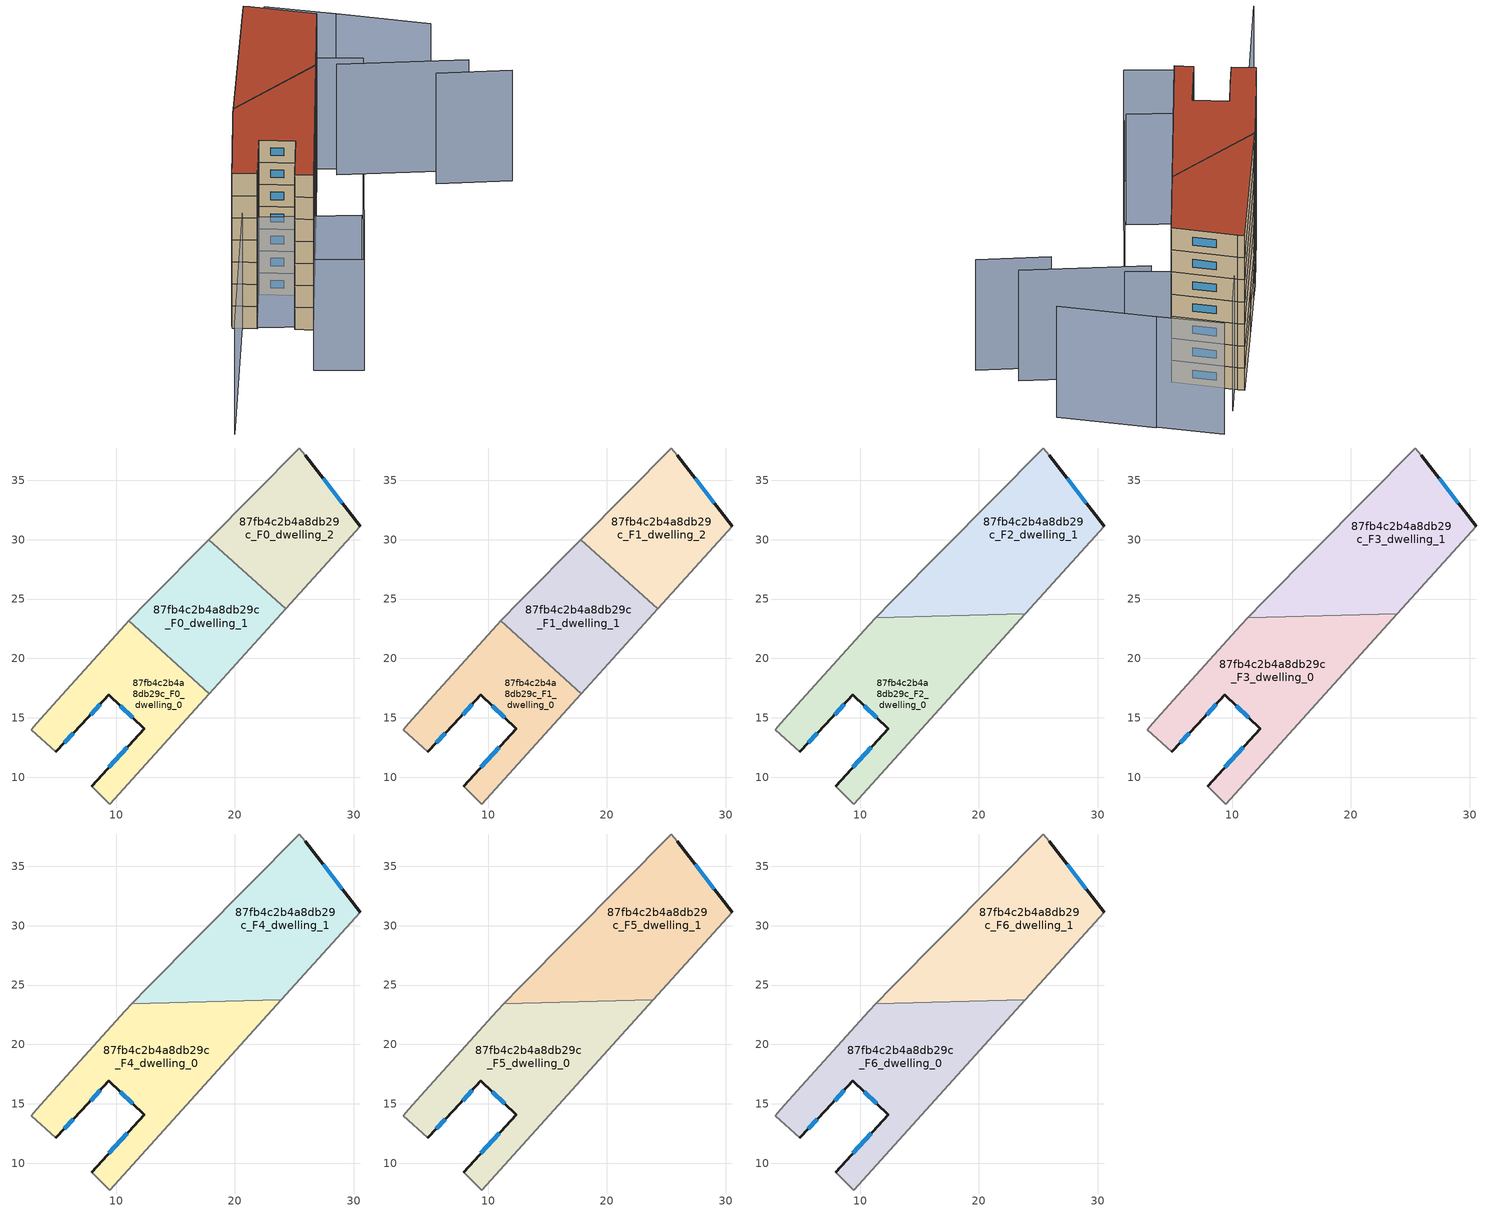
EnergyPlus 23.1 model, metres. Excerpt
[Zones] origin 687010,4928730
87fb4c2b4a8db29c_F0_dwelling_0
 floor ground (EU_floor_Construction): 17.85,17.04 9.47,7.75 7.95,9.25 12.38,14.08 9.41,16.96 7.12,14.45 4.93,12.14 2.88,14.01 3.32,14.55 5.07,16.5 10.77,22.84 11.07,23.16 z0
 wall outside (EU_wall_Construction): 4.93,12.14 7.12,14.45 9.41,16.96 12.38,14.08 7.95,9.25 z0:3
 wall adiabatic (EU_wall_Construction): 11.07,23.16 10.77,22.84 5.07,16.5 3.32,14.55 2.88,14.01 4.93,12.14 / 7.95,9.25 9.47,7.75 17.85,17.04 z0:3
 wall to 87fb4c2b4a8db29c_F0_dwelling_1 (EU_wall_Construction): 17.85,17.04 11.07,23.16 z0:3
 window (EU_Window_Construction): 7.86,15.26 8.66,16.15 / 5.64,12.89 6.4,13.7 / 10.94,12.51 9.39,10.83 / 10.37,16.03 11.41,15.02 z0.98:2.02
87fb4c2b4a8db29c_F0_dwelling_1
 floor ground (EU_floor_Construction): 24.29,24.18 17.85,17.04 11.07,23.16 12.73,24.84 17.82,30.02 z0
 wall adiabatic (EU_wall_Construction): 17.85,17.04 24.29,24.18 / 17.82,30.02 12.73,24.84 11.07,23.16 z0:3
 wall to 87fb4c2b4a8db29c_F0_dwelling_2 (EU_wall_Construction): 24.29,24.18 17.82,30.02 z0:3
87fb4c2b4a8db29c_F0_dwelling_2
 floor ground (EU_floor_Construction): 25.94,37.12 30.55,31.12 24.29,24.18 17.82,30.02 25.42,37.72 z0
 wall outside (EU_wall_Construction): 30.55,31.12 25.94,37.12 z0:3
 wall adiabatic (EU_wall_Construction): 24.29,24.18 30.55,31.12 / 25.94,37.12 25.42,37.72 17.82,30.02 z0:3
 window (EU_Window_Construction): 29.05,33.08 27.44,35.17 z0.98:2.02
87fb4c2b4a8db29c_F1_dwelling_0
 floor to 87fb4c2b4a8db29c_F0_dwelling_0 (EU_floor_Construction): 17.85,17.04 9.47,7.75 7.95,9.25 12.38,14.08 9.41,16.96 7.12,14.45 4.93,12.14 2.88,14.01 3.32,14.55 5.07,16.5 10.77,22.84 11.07,23.16 z3
 wall outside (EU_wall_Construction): 4.93,12.14 7.12,14.45 9.41,16.96 12.38,14.08 7.95,9.25 z3:6
 wall adiabatic (EU_wall_Construction): 11.07,23.16 10.77,22.84 5.07,16.5 3.32,14.55 2.88,14.01 4.93,12.14 / 7.95,9.25 9.47,7.75 17.85,17.04 z3:6
 wall to 87fb4c2b4a8db29c_F1_dwelling_1 (EU_wall_Construction): 17.85,17.04 11.07,23.16 z3:6
 window (EU_Window_Construction): 7.86,15.26 8.66,16.15 / 5.64,12.89 6.4,13.7 / 10.94,12.51 9.39,10.83 / 10.37,16.03 11.41,15.02 z3.98:5.02
87fb4c2b4a8db29c_F1_dwelling_1
 floor to 87fb4c2b4a8db29c_F0_dwelling_1 (EU_floor_Construction): 24.29,24.18 17.85,17.04 11.07,23.16 12.73,24.84 17.82,30.02 z3
 wall adiabatic (EU_wall_Construction): 17.85,17.04 24.29,24.18 / 17.82,30.02 12.73,24.84 11.07,23.16 z3:6
 wall to 87fb4c2b4a8db29c_F1_dwelling_2 (EU_wall_Construction): 24.29,24.18 17.82,30.02 z3:6
87fb4c2b4a8db29c_F1_dwelling_2
 floor to 87fb4c2b4a8db29c_F0_dwelling_2 (EU_floor_Construction): 25.94,37.12 30.55,31.12 24.29,24.18 17.82,30.02 25.42,37.72 z3
 wall outside (EU_wall_Construction): 30.55,31.12 25.94,37.12 z3:6
 wall adiabatic (EU_wall_Construction): 24.29,24.18 30.55,31.12 / 25.94,37.12 25.42,37.72 17.82,30.02 z3:6
 window (EU_Window_Construction): 29.05,33.08 27.44,35.17 z3.98:5.02
87fb4c2b4a8db29c_F2_dwelling_0
 floor to 87fb4c2b4a8db29c_F1_dwelling_0 (EU_floor_Construction): 17.85,17.04 9.47,7.75 7.95,9.25 12.38,14.08 9.41,16.96 7.12,14.45 4.93,12.14 2.88,14.01 3.32,14.55 5.07,16.5 10.77,22.84 11.07,23.16 z6
 floor to 87fb4c2b4a8db29c_F1_dwelling_1 (EU_floor_Construction): 23.9,23.75 17.85,17.04 11.07,23.16 11.34,23.43 z6
 wall outside (EU_wall_Construction): 4.93,12.14 7.12,14.45 9.41,16.96 12.38,14.08 7.95,9.25 z6:9
 wall adiabatic (EU_wall_Construction): 11.34,23.43 10.77,22.84 5.07,16.5 3.32,14.55 2.88,14.01 4.93,12.14 / 7.95,9.25 9.47,7.75 23.9,23.75 z6:9
 wall to 87fb4c2b4a8db29c_F2_dwelling_1 (EU_wall_Construction): 23.9,23.75 11.34,23.43 z6:9
 window (EU_Window_Construction): 7.86,15.26 8.66,16.15 / 5.64,12.89 6.4,13.7 / 10.94,12.51 9.39,10.83 / 10.37,16.03 11.41,15.02 z6.98:8.02
87fb4c2b4a8db29c_F2_dwelling_1
 floor to 87fb4c2b4a8db29c_F1_dwelling_1 (EU_floor_Construction): 24.29,24.18 23.9,23.75 11.34,23.43 12.73,24.84 17.82,30.02 z6
 floor to 87fb4c2b4a8db29c_F1_dwelling_2 (EU_floor_Construction): 25.94,37.12 30.55,31.12 24.29,24.18 17.82,30.02 25.42,37.72 z6
 wall outside (EU_wall_Construction): 30.55,31.12 25.94,37.12 z6:9
 wall adiabatic (EU_wall_Construction): 23.9,23.75 30.55,31.12 / 25.94,37.12 25.42,37.72 12.73,24.84 11.34,23.43 z6:9
 window (EU_Window_Construction): 29.05,33.08 27.44,35.17 z6.98:8.02
87fb4c2b4a8db29c_F3_dwelling_0
 floor to 87fb4c2b4a8db29c_F2_dwelling_0 (EU_floor_Construction): 23.9,23.75 9.47,7.75 7.95,9.25 12.38,14.08 9.41,16.96 7.12,14.45 4.93,12.14 2.88,14.01 3.32,14.55 5.07,16.5 10.77,22.84 11.34,23.43 z9
 wall outside (EU_wall_Construction): 4.93,12.14 7.12,14.45 9.41,16.96 12.38,14.08 7.95,9.25 z9:12
 wall adiabatic (EU_wall_Construction): 11.34,23.43 10.77,22.84 5.07,16.5 3.32,14.55 2.88,14.01 4.93,12.14 / 7.95,9.25 9.47,7.75 23.9,23.75 z9:12
 wall to 87fb4c2b4a8db29c_F3_dwelling_1 (EU_wall_Construction): 23.9,23.75 11.34,23.43 z9:12
 window (EU_Window_Construction): 7.86,15.26 8.66,16.15 / 5.64,12.89 6.4,13.7 / 10.94,12.51 9.39,10.83 / 10.37,16.03 11.41,15.02 z9.98:11.02
87fb4c2b4a8db29c_F3_dwelling_1
 floor to 87fb4c2b4a8db29c_F2_dwelling_1 (EU_floor_Construction): 25.94,37.12 30.55,31.12 23.9,23.75 11.34,23.43 12.73,24.84 25.42,37.72 z9
 wall outside (EU_wall_Construction): 30.55,31.12 25.94,37.12 z9:12
 wall adiabatic (EU_wall_Construction): 23.9,23.75 30.55,31.12 / 25.94,37.12 25.42,37.72 12.73,24.84 11.34,23.43 z9:12
 window (EU_Window_Construction): 29.05,33.08 27.44,35.17 z9.98:11.02
87fb4c2b4a8db29c_F4_dwelling_0
 floor to 87fb4c2b4a8db29c_F3_dwelling_0 (EU_floor_Construction): 23.9,23.75 9.47,7.75 7.95,9.25 12.38,14.08 9.41,16.96 7.12,14.45 4.93,12.14 2.88,14.01 3.32,14.55 5.07,16.5 10.77,22.84 11.34,23.43 z12
 wall outside (EU_wall_Construction): 4.93,12.14 7.12,14.45 9.41,16.96 12.38,14.08 7.95,9.25 z12:15
 wall adiabatic (EU_wall_Construction): 11.34,23.43 10.77,22.84 5.07,16.5 3.32,14.55 2.88,14.01 4.93,12.14 / 7.95,9.25 9.47,7.75 23.9,23.75 z12:15
 wall to 87fb4c2b4a8db29c_F4_dwelling_1 (EU_wall_Construction): 23.9,23.75 11.34,23.43 z12:15
 window (EU_Window_Construction): 7.86,15.26 8.66,16.15 / 5.64,12.89 6.4,13.7 / 10.94,12.51 9.39,10.83 / 10.37,16.03 11.41,15.02 z12.98:14.02
87fb4c2b4a8db29c_F4_dwelling_1
 floor to 87fb4c2b4a8db29c_F3_dwelling_1 (EU_floor_Construction): 25.94,37.12 30.55,31.12 23.9,23.75 11.34,23.43 12.73,24.84 25.42,37.72 z12
 wall outside (EU_wall_Construction): 30.55,31.12 25.94,37.12 z12:15
 wall adiabatic (EU_wall_Construction): 23.9,23.75 30.55,31.12 / 25.94,37.12 25.42,37.72 12.73,24.84 11.34,23.43 z12:15
 window (EU_Window_Construction): 29.05,33.08 27.44,35.17 z12.98:14.02
87fb4c2b4a8db29c_F5_dwelling_0
 floor to 87fb4c2b4a8db29c_F4_dwelling_0 (EU_floor_Construction): 23.9,23.75 9.47,7.75 7.95,9.25 12.38,14.08 9.41,16.96 7.12,14.45 4.93,12.14 2.88,14.01 3.32,14.55 5.07,16.5 10.77,22.84 11.34,23.43 z15
 wall outside (EU_wall_Construction): 4.93,12.14 7.12,14.45 9.41,16.96 12.38,14.08 7.95,9.25 z15:18
 wall adiabatic (EU_wall_Construction): 11.34,23.43 10.77,22.84 5.07,16.5 3.32,14.55 2.88,14.01 4.93,12.14 / 7.95,9.25 9.47,7.75 23.9,23.75 z15:18
 wall to 87fb4c2b4a8db29c_F5_dwelling_1 (EU_wall_Construction): 23.9,23.75 11.34,23.43 z15:18
 window (EU_Window_Construction): 7.86,15.26 8.66,16.15 / 5.64,12.89 6.4,13.7 / 10.94,12.51 9.39,10.83 / 10.37,16.03 11.41,15.02 z15.98:17.02
87fb4c2b4a8db29c_F5_dwelling_1
 floor to 87fb4c2b4a8db29c_F4_dwelling_1 (EU_floor_Construction): 25.94,37.12 30.55,31.12 23.9,23.75 11.34,23.43 12.73,24.84 25.42,37.72 z15
 wall outside (EU_wall_Construction): 30.55,31.12 25.94,37.12 z15:18
 wall adiabatic (EU_wall_Construction): 23.9,23.75 30.55,31.12 / 25.94,37.12 25.42,37.72 12.73,24.84 11.34,23.43 z15:18
 window (EU_Window_Construction): 29.05,33.08 27.44,35.17 z15.98:17.02
87fb4c2b4a8db29c_F6_dwelling_0
 floor to 87fb4c2b4a8db29c_F5_dwelling_0 (EU_floor_Construction): 23.9,23.75 9.47,7.75 7.95,9.25 12.38,14.08 9.41,16.96 7.12,14.45 4.93,12.14 2.88,14.01 3.32,14.55 5.07,16.5 10.77,22.84 11.34,23.43 z18
 wall outside (EU_wall_Construction): 4.93,12.14 7.12,14.45 9.41,16.96 12.38,14.08 7.95,9.25 z18:21
 wall adiabatic (EU_wall_Construction): 11.34,23.43 10.77,22.84 5.07,16.5 3.32,14.55 2.88,14.01 4.93,12.14 / 7.95,9.25 9.47,7.75 23.9,23.75 z18:21
 wall to 87fb4c2b4a8db29c_F6_dwelling_1 (EU_wall_Construction): 23.9,23.75 11.34,23.43 z18:21
 window (EU_Window_Construction): 7.86,15.26 8.66,16.15 / 5.64,12.89 6.4,13.7 / 10.94,12.51 9.39,10.83 / 10.37,16.03 11.41,15.02 z18.98:20.02
 roof outside (EU_roof_Construction): 12.38,14.08 7.95,9.25 9.47,7.75 23.9,23.75 11.34,23.43 10.77,22.84 5.07,16.5 3.32,14.55 2.88,14.01 4.93,12.14 7.12,14.45 9.41,16.96 z21
87fb4c2b4a8db29c_F6_dwelling_1
 floor to 87fb4c2b4a8db29c_F5_dwelling_1 (EU_floor_Construction): 25.94,37.12 30.55,31.12 23.9,23.75 11.34,23.43 12.73,24.84 25.42,37.72 z18
 wall outside (EU_wall_Construction): 30.55,31.12 25.94,37.12 z18:21
 wall adiabatic (EU_wall_Construction): 23.9,23.75 30.55,31.12 / 25.94,37.12 25.42,37.72 12.73,24.84 11.34,23.43 z18:21
 window (EU_Window_Construction): 29.05,33.08 27.44,35.17 z18.98:20.02
 roof outside (EU_roof_Construction): 23.9,23.75 30.55,31.12 25.94,37.12 25.42,37.72 12.73,24.84 11.34,23.43 z21
shading: 2.88,14.02 14,4.84 / 31.39,28.77 43.06,19.7 / 38.6,20.1 45.3,14.97 / 29.01,39.76 -10.54,-1.64 / 44.52,27.76 37.59,36.61 / 37.82,36.25 32.75,42.55 / 34.45,27.7 8.51,-1.81 / 8.51,-1.81 4.31,1.88 / 4.31,1.88 30.25,31.39 / 30.25,31.39 34.45,27.7 z0:15
[Building]
EU S2 Campaign: North Axis=0; Terrain=City; Solar Distribution=FullExterior
[Site:Location]
Bologna: Latitude=44.5; Longitude=11.25; Time Zone=1; Elevation=37
[SizingPeriod:WeatherFileDays]
AnnualSizingPeriod: Begin Month=1; Begin Day of Month=1; End Month=12; End Day of Month=31; Day of Week for Start Day=Monday; Use Weather File Daylight Saving Period=No; Use Weather File Rain and Snow Indicators=No
[MATERIAL]
EU_InternalMass_Material: Roughness=MediumRough; Thickness=0.1; Conductivity=1; Density=1800; Specific Heat=900; Thermal Absorptance=0.9; Solar Absorptance=0.7; Visible Absorptance=0.7
[MATERIAL:NOMASS] Roughness=MediumRough; Thermal Absorptance=0.9; Solar Absorptance=0.7; Visible Absorptance=0.7
Name | Thermal Resistance
EU_wall_NoMass | 0.905828
EU_roof_NoMass | 0.37593
EU_floor_NoMass | 0.67114
[WINDOWMATERIAL:SIMPLEGLAZINGSYSTEM]
EU_Window_SimpleGlazing: UFactor=4.52486; Solar Heat Gain Coefficient=0.85; Visible Transmittance=0.85
[CONSTRUCTION]
EU_wall_Construction: EU_wall_NoMass
EU_roof_Construction: EU_roof_NoMass
EU_floor_Construction: EU_floor_NoMass
EU_InternalMass_Construction: EU_InternalMass_Material
EU_Window_Construction: EU_Window_SimpleGlazing
[ZONE] Type=1; Multiplier=1; Ceiling Height=autocalculate; Floor Area=autocalculate; Part of Total Floor Area=Yes
Name | Volume
87fb4c2b4a8db29c_F0_dwelling_0 | 257.271
87fb4c2b4a8db29c_F1_dwelling_0 | 257.27
87fb4c2b4a8db29c_F2_dwelling_0 | 385.911
87fb4c2b4a8db29c_F3_dwelling_0; 87fb4c2b4a8db29c_F4_dwelling_0; 87fb4c2b4a8db29c_F5_dwelling_0; 87fb4c2b4a8db29c_F6_dwelling_0 | 385.937
87fb4c2b4a8db29c_F0_dwelling_1 | 257.281
87fb4c2b4a8db29c_F1_dwelling_1 | 257.28
87fb4c2b4a8db29c_F2_dwelling_1 | 385.923
87fb4c2b4a8db29c_F3_dwelling_1; 87fb4c2b4a8db29c_F4_dwelling_1; 87fb4c2b4a8db29c_F5_dwelling_1; 87fb4c2b4a8db29c_F6_dwelling_1 | 385.934
87fb4c2b4a8db29c_F0_dwelling_2 | 257.283
87fb4c2b4a8db29c_F1_dwelling_2 | 257.285
[INTERNALMASS] Construction=EU_InternalMass_Construction
Name | Zone or ZoneList | Surface Area
87fb4c2b4a8db29c_F0_dwelling_0_EU_InternalMass | 87fb4c2b4a8db29c_F0_dwelling_0 | 85.7569
87fb4c2b4a8db29c_F0_dwelling_1_EU_InternalMass | 87fb4c2b4a8db29c_F0_dwelling_1 | 85.7601
87fb4c2b4a8db29c_F0_dwelling_2_EU_InternalMass | 87fb4c2b4a8db29c_F0_dwelling_2 | 85.761
87fb4c2b4a8db29c_F1_dwelling_0_EU_InternalMass | 87fb4c2b4a8db29c_F1_dwelling_0 | 85.7569
87fb4c2b4a8db29c_F1_dwelling_1_EU_InternalMass | 87fb4c2b4a8db29c_F1_dwelling_1 | 85.7601
87fb4c2b4a8db29c_F1_dwelling_2_EU_InternalMass | 87fb4c2b4a8db29c_F1_dwelling_2 | 85.761
87fb4c2b4a8db29c_F2_dwelling_0_EU_InternalMass | 87fb4c2b4a8db29c_F2_dwelling_0 | 128.646
87fb4c2b4a8db29c_F2_dwelling_1_EU_InternalMass | 87fb4c2b4a8db29c_F2_dwelling_1 | 128.645
87fb4c2b4a8db29c_F3_dwelling_0_EU_InternalMass | 87fb4c2b4a8db29c_F3_dwelling_0 | 128.646
87fb4c2b4a8db29c_F3_dwelling_1_EU_InternalMass | 87fb4c2b4a8db29c_F3_dwelling_1 | 128.645
87fb4c2b4a8db29c_F4_dwelling_0_EU_InternalMass | 87fb4c2b4a8db29c_F4_dwelling_0 | 128.646
87fb4c2b4a8db29c_F4_dwelling_1_EU_InternalMass | 87fb4c2b4a8db29c_F4_dwelling_1 | 128.645
87fb4c2b4a8db29c_F5_dwelling_0_EU_InternalMass | 87fb4c2b4a8db29c_F5_dwelling_0 | 128.646
87fb4c2b4a8db29c_F5_dwelling_1_EU_InternalMass | 87fb4c2b4a8db29c_F5_dwelling_1 | 128.645
87fb4c2b4a8db29c_F6_dwelling_0_EU_InternalMass | 87fb4c2b4a8db29c_F6_dwelling_0 | 128.646
87fb4c2b4a8db29c_F6_dwelling_1_EU_InternalMass | 87fb4c2b4a8db29c_F6_dwelling_1 | 128.645
[OTHEREQUIPMENT] Fuel Type=Electricity; Design Level Calculation Method=Watts/Area; Power per Zone Floor Area=1; Fraction Latent=0; Fraction Radiant=0; Fraction Lost=0; Carbon Dioxide Generation Rate=0; EndUse Subcategory=EU_Step8_InternalGains
Name | Zone or ZoneList or Space or SpaceList | Schedule
EU_Step8_InternalGain_87fb4c2b4a8db29c_F0_dwelling_0_f000 | 87fb4c2b4a8db29c_F0_dwelling_0 | EU_Step8_GainSchedule_87fb4c2b4a8db29c_F0_dwelling_0_f000
EU_Step8_InternalGain_87fb4c2b4a8db29c_F0_dwelling_1_f000 | 87fb4c2b4a8db29c_F0_dwelling_1 | EU_Step8_GainSchedule_87fb4c2b4a8db29c_F0_dwelling_1_f000
EU_Step8_InternalGain_87fb4c2b4a8db29c_F0_dwelling_2_f000 | 87fb4c2b4a8db29c_F0_dwelling_2 | EU_Step8_GainSchedule_87fb4c2b4a8db29c_F0_dwelling_2_f000
EU_Step8_InternalGain_87fb4c2b4a8db29c_F1_dwelling_0_f000 | 87fb4c2b4a8db29c_F1_dwelling_0 | EU_Step8_GainSchedule_87fb4c2b4a8db29c_F1_dwelling_0_f000
EU_Step8_InternalGain_87fb4c2b4a8db29c_F1_dwelling_1_f000 | 87fb4c2b4a8db29c_F1_dwelling_1 | EU_Step8_GainSchedule_87fb4c2b4a8db29c_F1_dwelling_1_f000
EU_Step8_InternalGain_87fb4c2b4a8db29c_F1_dwelling_2_f000 | 87fb4c2b4a8db29c_F1_dwelling_2 | EU_Step8_GainSchedule_87fb4c2b4a8db29c_F1_dwelling_2_f000
EU_Step8_InternalGain_87fb4c2b4a8db29c_F2_dwelling_0_f000 | 87fb4c2b4a8db29c_F2_dwelling_0 | EU_Step8_GainSchedule_87fb4c2b4a8db29c_F2_dwelling_0_f000
EU_Step8_InternalGain_87fb4c2b4a8db29c_F2_dwelling_1_f000 | 87fb4c2b4a8db29c_F2_dwelling_1 | EU_Step8_GainSchedule_87fb4c2b4a8db29c_F2_dwelling_1_f000
EU_Step8_InternalGain_87fb4c2b4a8db29c_F3_dwelling_0_f000 | 87fb4c2b4a8db29c_F3_dwelling_0 | EU_Step8_GainSchedule_87fb4c2b4a8db29c_F3_dwelling_0_f000
EU_Step8_InternalGain_87fb4c2b4a8db29c_F3_dwelling_1_f000 | 87fb4c2b4a8db29c_F3_dwelling_1 | EU_Step8_GainSchedule_87fb4c2b4a8db29c_F3_dwelling_1_f000
EU_Step8_InternalGain_87fb4c2b4a8db29c_F4_dwelling_0_f000 | 87fb4c2b4a8db29c_F4_dwelling_0 | EU_Step8_GainSchedule_87fb4c2b4a8db29c_F4_dwelling_0_f000
EU_Step8_InternalGain_87fb4c2b4a8db29c_F4_dwelling_1_f000 | 87fb4c2b4a8db29c_F4_dwelling_1 | EU_Step8_GainSchedule_87fb4c2b4a8db29c_F4_dwelling_1_f000
EU_Step8_InternalGain_87fb4c2b4a8db29c_F5_dwelling_0_f000 | 87fb4c2b4a8db29c_F5_dwelling_0 | EU_Step8_GainSchedule_87fb4c2b4a8db29c_F5_dwelling_0_f000
EU_Step8_InternalGain_87fb4c2b4a8db29c_F5_dwelling_1_f000 | 87fb4c2b4a8db29c_F5_dwelling_1 | EU_Step8_GainSchedule_87fb4c2b4a8db29c_F5_dwelling_1_f000
EU_Step8_InternalGain_87fb4c2b4a8db29c_F6_dwelling_0_f000 | 87fb4c2b4a8db29c_F6_dwelling_0 | EU_Step8_GainSchedule_87fb4c2b4a8db29c_F6_dwelling_0_f000
EU_Step8_InternalGain_87fb4c2b4a8db29c_F6_dwelling_1_f000 | 87fb4c2b4a8db29c_F6_dwelling_1 | EU_Step8_GainSchedule_87fb4c2b4a8db29c_F6_dwelling_1_f000
[ZONEVENTILATION:DESIGNFLOWRATE] Schedule=EU_AlwaysOn; Design Flow Rate Calculation Method=AirChanges/Hour; Air Changes per Hour=0.73129; Ventilation Type=Natural; Fan Pressure Rise=0; Fan Total Efficiency=1; Constant Term Coefficient=1; Temperature Term Coefficient=0; Velocity Term Coefficient=0; Velocity Squared Term Coefficient=0; Minimum Indoor Temperature=-100; Maximum Indoor Temperature=100; Delta Temperature=-100; Minimum Outdoor Temperature=-100; Maximum Outdoor Temperature=100; Maximum Wind Speed=40
Name | Zone or ZoneList or Space or SpaceList
EU_ConstantAir_87fb4c2b4a8db29c_F0_dwelling_0 | 87fb4c2b4a8db29c_F0_dwelling_0
EU_ConstantAir_87fb4c2b4a8db29c_F0_dwelling_1 | 87fb4c2b4a8db29c_F0_dwelling_1
EU_ConstantAir_87fb4c2b4a8db29c_F0_dwelling_2 | 87fb4c2b4a8db29c_F0_dwelling_2
EU_ConstantAir_87fb4c2b4a8db29c_F1_dwelling_0 | 87fb4c2b4a8db29c_F1_dwelling_0
EU_ConstantAir_87fb4c2b4a8db29c_F1_dwelling_1 | 87fb4c2b4a8db29c_F1_dwelling_1
EU_ConstantAir_87fb4c2b4a8db29c_F1_dwelling_2 | 87fb4c2b4a8db29c_F1_dwelling_2
EU_ConstantAir_87fb4c2b4a8db29c_F2_dwelling_0 | 87fb4c2b4a8db29c_F2_dwelling_0
EU_ConstantAir_87fb4c2b4a8db29c_F2_dwelling_1 | 87fb4c2b4a8db29c_F2_dwelling_1
EU_ConstantAir_87fb4c2b4a8db29c_F3_dwelling_0 | 87fb4c2b4a8db29c_F3_dwelling_0
EU_ConstantAir_87fb4c2b4a8db29c_F3_dwelling_1 | 87fb4c2b4a8db29c_F3_dwelling_1
EU_ConstantAir_87fb4c2b4a8db29c_F4_dwelling_0 | 87fb4c2b4a8db29c_F4_dwelling_0
EU_ConstantAir_87fb4c2b4a8db29c_F4_dwelling_1 | 87fb4c2b4a8db29c_F4_dwelling_1
EU_ConstantAir_87fb4c2b4a8db29c_F5_dwelling_0 | 87fb4c2b4a8db29c_F5_dwelling_0
EU_ConstantAir_87fb4c2b4a8db29c_F5_dwelling_1 | 87fb4c2b4a8db29c_F5_dwelling_1
EU_ConstantAir_87fb4c2b4a8db29c_F6_dwelling_0 | 87fb4c2b4a8db29c_F6_dwelling_0
EU_ConstantAir_87fb4c2b4a8db29c_F6_dwelling_1 | 87fb4c2b4a8db29c_F6_dwelling_1
[HVACTEMPLATE:THERMOSTAT] Constant Heating Setpoint=20; Constant Cooling Setpoint=50
EU_HeatOnly_87fb4c2b4a8db29c_F0_dwelling_0; EU_HeatOnly_87fb4c2b4a8db29c_F0_dwelling_1; EU_HeatOnly_87fb4c2b4a8db29c_F0_dwelling_2; EU_HeatOnly_87fb4c2b4a8db29c_F1_dwelling_0; EU_HeatOnly_87fb4c2b4a8db29c_F1_dwelling_1; EU_HeatOnly_87fb4c2b4a8db29c_F1_dwelling_2; EU_HeatOnly_87fb4c2b4a8db29c_F2_dwelling_0; EU_HeatOnly_87fb4c2b4a8db29c_F2_dwelling_1; EU_HeatOnly_87fb4c2b4a8db29c_F3_dwelling_0; EU_HeatOnly_87fb4c2b4a8db29c_F3_dwelling_1; EU_HeatOnly_87fb4c2b4a8db29c_F4_dwelling_0; EU_HeatOnly_87fb4c2b4a8db29c_F4_dwelling_1; EU_HeatOnly_87fb4c2b4a8db29c_F5_dwelling_0; EU_HeatOnly_87fb4c2b4a8db29c_F5_dwelling_1; EU_HeatOnly_87fb4c2b4a8db29c_F6_dwelling_0; EU_HeatOnly_87fb4c2b4a8db29c_F6_dwelling_1
[HVACTEMPLATE:ZONE:IDEALLOADSAIRSYSTEM] System Availability Schedule=EU_AlwaysOn; Maximum Heating Supply Air Temperature=50; Minimum Cooling Supply Air Temperature=13; Maximum Heating Supply Air Humidity Ratio=0.0156; Minimum Cooling Supply Air Humidity Ratio=0.0077; Heating Limit=NoLimit; Cooling Limit=NoLimit; Heating Availability Schedule=EU_AlwaysOn; Cooling Availability Schedule=EU_CoolingOff; Dehumidification Control Type=ConstantSensibleHeatRatio; Cooling Sensible Heat Ratio=0.7; Dehumidification Setpoint=60; Humidification Control Type=None; Humidification Setpoint=30; Outdoor Air Method=None; Outdoor Air Flow Rate per Person=0.00944; Outdoor Air Flow Rate per Zone Floor Area=0; Outdoor Air Flow Rate per Zone=0; Demand Controlled Ventilation Type=None; Outdoor Air Economizer Type=NoEconomizer; Heat Recovery Type=None; Sensible Heat Recovery Effectiveness=0.7; Latent Heat Recovery Effectiveness=0.65
Name | Template Thermostat
87fb4c2b4a8db29c_F0_dwelling_0 | EU_HeatOnly_87fb4c2b4a8db29c_F0_dwelling_0
87fb4c2b4a8db29c_F0_dwelling_1 | EU_HeatOnly_87fb4c2b4a8db29c_F0_dwelling_1
87fb4c2b4a8db29c_F0_dwelling_2 | EU_HeatOnly_87fb4c2b4a8db29c_F0_dwelling_2
87fb4c2b4a8db29c_F1_dwelling_0 | EU_HeatOnly_87fb4c2b4a8db29c_F1_dwelling_0
87fb4c2b4a8db29c_F1_dwelling_1 | EU_HeatOnly_87fb4c2b4a8db29c_F1_dwelling_1
87fb4c2b4a8db29c_F1_dwelling_2 | EU_HeatOnly_87fb4c2b4a8db29c_F1_dwelling_2
87fb4c2b4a8db29c_F2_dwelling_0 | EU_HeatOnly_87fb4c2b4a8db29c_F2_dwelling_0
87fb4c2b4a8db29c_F2_dwelling_1 | EU_HeatOnly_87fb4c2b4a8db29c_F2_dwelling_1
87fb4c2b4a8db29c_F3_dwelling_0 | EU_HeatOnly_87fb4c2b4a8db29c_F3_dwelling_0
87fb4c2b4a8db29c_F3_dwelling_1 | EU_HeatOnly_87fb4c2b4a8db29c_F3_dwelling_1
87fb4c2b4a8db29c_F4_dwelling_0 | EU_HeatOnly_87fb4c2b4a8db29c_F4_dwelling_0
87fb4c2b4a8db29c_F4_dwelling_1 | EU_HeatOnly_87fb4c2b4a8db29c_F4_dwelling_1
87fb4c2b4a8db29c_F5_dwelling_0 | EU_HeatOnly_87fb4c2b4a8db29c_F5_dwelling_0
87fb4c2b4a8db29c_F5_dwelling_1 | EU_HeatOnly_87fb4c2b4a8db29c_F5_dwelling_1
87fb4c2b4a8db29c_F6_dwelling_0 | EU_HeatOnly_87fb4c2b4a8db29c_F6_dwelling_0
87fb4c2b4a8db29c_F6_dwelling_1 | EU_HeatOnly_87fb4c2b4a8db29c_F6_dwelling_1
[SIZING:ZONE] Zone Cooling Design Supply Air Temperature Input Method=SupplyAirTemperature; Zone Cooling Design Supply Air Temperature=13; Zone Heating Design Supply Air Temperature Input Method=SupplyAirTemperature; Zone Heating Design Supply Air Temperature=50; Zone Cooling Design Supply Air Humidity Ratio=0.008; Zone Heating Design Supply Air Humidity Ratio=0.008; Cooling Design Air Flow Method=DesignDay; Cooling Design Air Flow Rate=0; Cooling Minimum Air Flow per Zone Floor Area=0.000762; Cooling Minimum Air Flow=0; Cooling Minimum Air Flow Fraction=0.2; Heating Design Air Flow Method=DesignDay; Heating Design Air Flow Rate=0; Heating Maximum Air Flow per Zone Floor Area=0.002032; Heating Maximum Air Flow=0.141576; Heating Maximum Air Flow Fraction=0.3; Account for Dedicated Outdoor Air System=No; Dedicated Outdoor Air System Control Strategy=NeutralSupplyAir; Dedicated Outdoor Air Low Setpoint Temperature for Design=autosize; Dedicated Outdoor Air High Setpoint Temperature for Design=autosize; Zone Load Sizing Method=Sensible Load Only No Latent Load; Zone Latent Cooling Design Supply Air Humidity Ratio Input Method=HumidityRatioDifference; Zone Cooling Design Supply Air Humidity Ratio Difference=0.005; Zone Latent Heating Design Supply Air Humidity Ratio Input Method=HumidityRatioDifference; Zone Humidification Design Supply Air Humidity Ratio Difference=0.005
87fb4c2b4a8db29c_F0_dwelling_0; 87fb4c2b4a8db29c_F0_dwelling_1; 87fb4c2b4a8db29c_F0_dwelling_2; 87fb4c2b4a8db29c_F1_dwelling_0; 87fb4c2b4a8db29c_F1_dwelling_1; 87fb4c2b4a8db29c_F1_dwelling_2; 87fb4c2b4a8db29c_F2_dwelling_0; 87fb4c2b4a8db29c_F2_dwelling_1; 87fb4c2b4a8db29c_F3_dwelling_0; 87fb4c2b4a8db29c_F3_dwelling_1; 87fb4c2b4a8db29c_F4_dwelling_0; 87fb4c2b4a8db29c_F4_dwelling_1; 87fb4c2b4a8db29c_F5_dwelling_0; 87fb4c2b4a8db29c_F5_dwelling_1; 87fb4c2b4a8db29c_F6_dwelling_0; 87fb4c2b4a8db29c_F6_dwelling_1
[SCHEDULE:CONSTANT]
Name | Hourly Value
EU_AlwaysOn | 1
EU_CoolingOff | 0
[SCHEDULE:FILE] Column Number=1; Rows to Skip at Top=0; Number of Hours of Data=8760; Column Separator=Comma; Interpolate to Timestep=No; Minutes per Item=60; Adjust Schedule for Daylight Savings=Yes
Name | File
EU_Step8_GainSchedule_87fb4c2b4a8db29c_F0_dwelling_0_f000 | ../../schedules/87fb4c2b4a8db29c/87fb4c2b4a8db29c_F0_dwelling_0_f000_gain.csv
EU_Step8_GainSchedule_87fb4c2b4a8db29c_F0_dwelling_1_f000 | ../../schedules/87fb4c2b4a8db29c/87fb4c2b4a8db29c_F0_dwelling_1_f000_gain.csv
EU_Step8_GainSchedule_87fb4c2b4a8db29c_F0_dwelling_2_f000 | ../../schedules/87fb4c2b4a8db29c/87fb4c2b4a8db29c_F0_dwelling_2_f000_gain.csv
EU_Step8_GainSchedule_87fb4c2b4a8db29c_F1_dwelling_0_f000 | ../../schedules/87fb4c2b4a8db29c/87fb4c2b4a8db29c_F1_dwelling_0_f000_gain.csv
EU_Step8_GainSchedule_87fb4c2b4a8db29c_F1_dwelling_1_f000 | ../../schedules/87fb4c2b4a8db29c/87fb4c2b4a8db29c_F1_dwelling_1_f000_gain.csv
EU_Step8_GainSchedule_87fb4c2b4a8db29c_F1_dwelling_2_f000 | ../../schedules/87fb4c2b4a8db29c/87fb4c2b4a8db29c_F1_dwelling_2_f000_gain.csv
EU_Step8_GainSchedule_87fb4c2b4a8db29c_F2_dwelling_0_f000 | ../../schedules/87fb4c2b4a8db29c/87fb4c2b4a8db29c_F2_dwelling_0_f000_gain.csv
EU_Step8_GainSchedule_87fb4c2b4a8db29c_F2_dwelling_1_f000 | ../../schedules/87fb4c2b4a8db29c/87fb4c2b4a8db29c_F2_dwelling_1_f000_gain.csv
EU_Step8_GainSchedule_87fb4c2b4a8db29c_F3_dwelling_0_f000 | ../../schedules/87fb4c2b4a8db29c/87fb4c2b4a8db29c_F3_dwelling_0_f000_gain.csv
EU_Step8_GainSchedule_87fb4c2b4a8db29c_F3_dwelling_1_f000 | ../../schedules/87fb4c2b4a8db29c/87fb4c2b4a8db29c_F3_dwelling_1_f000_gain.csv
EU_Step8_GainSchedule_87fb4c2b4a8db29c_F4_dwelling_0_f000 | ../../schedules/87fb4c2b4a8db29c/87fb4c2b4a8db29c_F4_dwelling_0_f000_gain.csv
EU_Step8_GainSchedule_87fb4c2b4a8db29c_F4_dwelling_1_f000 | ../../schedules/87fb4c2b4a8db29c/87fb4c2b4a8db29c_F4_dwelling_1_f000_gain.csv
EU_Step8_GainSchedule_87fb4c2b4a8db29c_F5_dwelling_0_f000 | ../../schedules/87fb4c2b4a8db29c/87fb4c2b4a8db29c_F5_dwelling_0_f000_gain.csv
EU_Step8_GainSchedule_87fb4c2b4a8db29c_F5_dwelling_1_f000 | ../../schedules/87fb4c2b4a8db29c/87fb4c2b4a8db29c_F5_dwelling_1_f000_gain.csv
EU_Step8_GainSchedule_87fb4c2b4a8db29c_F6_dwelling_0_f000 | ../../schedules/87fb4c2b4a8db29c/87fb4c2b4a8db29c_F6_dwelling_0_f000_gain.csv
EU_Step8_GainSchedule_87fb4c2b4a8db29c_F6_dwelling_1_f000 | ../../schedules/87fb4c2b4a8db29c/87fb4c2b4a8db29c_F6_dwelling_1_f000_gain.csv
